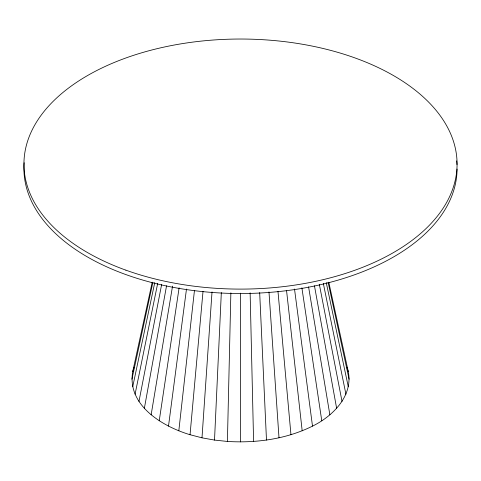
<?xml version="1.0" encoding="UTF-8"?>
<svg xmlns="http://www.w3.org/2000/svg" width="481" height="481" viewBox="0 0 481 481"><rect width="100%" height="100%" fill="white"/><g stroke="black" fill="none" stroke-linecap="round" stroke-linejoin="round"><path stroke-width="0.72" d="M328.782 282.203L348.286 371.657C353.168 396.067 332.642 416.281 312.5 426.136C286.279 439.117 256.409 443.229 227.411 441.444L230.862 292.827M227.411 441.444L214.514 440.079L221.326 292.574M214.514 440.079L201.996 437.83L212.019 291.919M201.996 437.83L190.043 434.722L203.018 291.372M190.043 434.722C162.56 426.485 126.858 405.387 132.714 371.657L152.218 282.203M178.818 430.802L194.456 290.494M168.5 426.136L186.484 289.045M159.229 420.785L179.112 287.818M151.142 414.826L172.541 286.111M144.36 408.345L166.552 285.768M138.979 401.443L161.664 284.337M135.077 394.216L157.684 283.369M132.714 386.772L154.762 282.551M131.92 379.214L152.874 282.383M132.714 371.657L134.001 367.598M346.999 367.598L348.286 371.657M328.126 282.383L349.08 379.214M326.238 282.551L348.286 386.772M323.316 283.369L345.923 394.216M319.336 284.337L342.021 401.443M314.448 285.768L336.64 408.345M308.58 286.85L329.858 414.826M301.888 287.818L321.771 420.785M294.516 289.045L312.5 426.136M286.544 290.494L302.182 430.802M277.982 291.372L290.957 434.722M268.981 291.919L279.004 437.83M259.674 292.574L266.486 440.079M250.138 292.827L253.589 441.444M240.5 293.163L240.5 441.901M457.076 169.047A216.576 125.042 0 0 1 235.035 293.488A216.576 125.042 0 0 1 24.152 162.734M456.673 160.876A216.576 125.042 0 0 1 456.968 164.586M125.872 270.154A216.576 125.042 0 0 0 456.95 168.332A216.576 125.042 0 0 0 138.678 53.71A216.576 125.042 0 0 0 125.872 270.154"/></g></svg>
